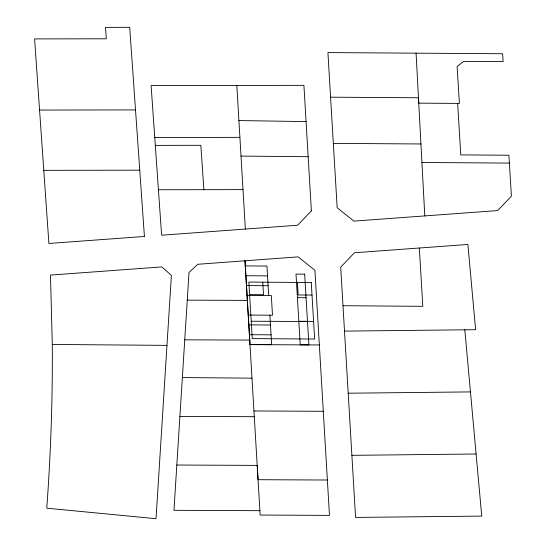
<?xml version="1.0" encoding="UTF-8"?>
<svg xmlns="http://www.w3.org/2000/svg" width="546" height="546" viewBox="0 0 546 546"><rect width="100%" height="100%" fill="white"/><g stroke="black" fill="none" stroke-linecap="round" stroke-linejoin="round"><path stroke-width="0.82" d="M52.286 344.451C52.675 398.116 50.839 451.788 46.976 505.316L46.724 508.19L156.026 518.7L171.396 275.423L161.862 266.919L50.491 275.082L52.286 344.451L166.974 345.379M344.506 331.115L475.621 329.695L467.888 244.465L354.429 252.757L340.704 267.178L355.576 517.424L481.743 516.093L464.81 329.811M348.191 393.209L470.454 391.905M351.883 455.337L476.098 453.999M39.599 110.067L135.51 109.91M154.764 137.517L239.906 137.36M155.31 145.379L200.826 145.304L203.876 189.694M43.844 170.338L139.749 170.181M158.429 189.762L243.011 189.619M184.746 339.824L249.754 340.069M187.258 300.136L247.386 300.389M251.215 321.239L313.602 321.533M319.328 344.956L250.013 344.628L244.99 260.79L260.155 515.049L329.47 515.376L314.905 270.25L298.136 256.879L197.795 264.278L189.012 272.468L173.956 510.305L259.903 510.687M253.972 410.967L323.273 411.288M179.9 416.393L254.32 416.707M176.822 465.028L257.207 465.39L258.053 479.702L327.368 480.023M416.079 53.167L418.748 103.153L459.404 103.406L457.118 66.564L463.411 61.445L503.132 61.596L502.648 53.733L327.934 52.593L330.562 97.188L418.461 97.768L424.788 215.923M330.562 97.188L333.333 143.386L420.939 143.973M421.928 162.496L509.377 163.083L511.411 196.157L497.693 210.572L353.91 221.116L337.162 207.719L333.333 143.386M245.297 265.902L266.946 266.052L268.714 295.536M245.884 275.73L267.54 275.88M246.478 285.558L268.127 285.708M249.618 294.615L263.493 294.717L262.742 282.173M312.012 295.052L298.136 294.956L297.386 282.418M247.065 295.386L271.314 295.557L272.495 315.206L248.246 315.042M297.413 297.672L306.074 297.734M298.826 321.26L307.487 321.321M248.833 324.863L270.482 325.013M249.42 334.691L271.075 334.841M250.007 344.519L271.662 344.669L269.895 315.192M342.997 305.712L422.816 306.32L419.328 248.007M182.357 377.573L252.02 378.166M241.011 156.074L308.156 156.716M238.902 120.564L306.067 121.601M509.377 163.083L508.892 155.221L460.763 154.907L457.671 103.392M236.814 85.442L245.359 229.067M311.384 210.865L297.611 225.245L161.616 235.203L151.106 85.579L303.917 85.347L311.384 210.865M144.417 236.466L48.894 243.461L34.589 38.909L106.32 38.793L105.508 27.396L129.702 27.3L144.417 236.466M304.661 274.153L296 274.092L300.239 344.847L308.899 344.901L304.661 274.153M311.261 282.514L248.867 282.077L252.252 338.602L314.646 339.039L311.261 282.514"/></g></svg>
